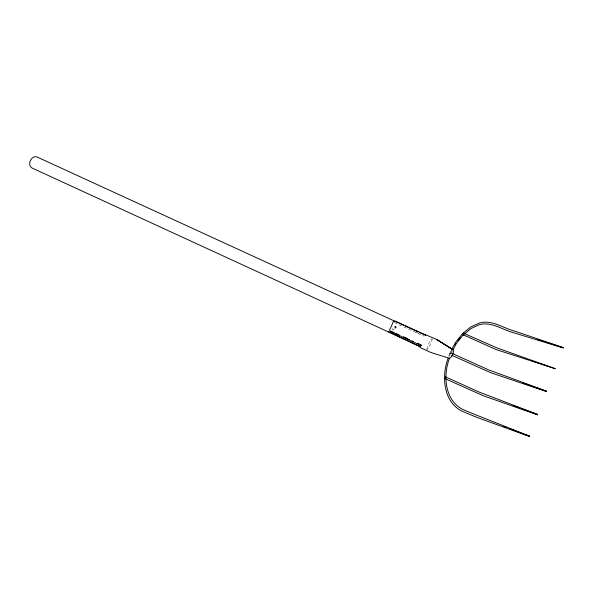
<?xml version="1.0" encoding="UTF-8"?>
<svg xmlns="http://www.w3.org/2000/svg" width="593" height="593" viewBox="0 0 593 593"><rect width="100%" height="100%" fill="white"/><g stroke="black" fill="none" stroke-linecap="round" stroke-linejoin="round"><path stroke-width="0.44" stroke-dasharray="2.96 2.22" d="M451.473 350.048L449.776 353.287L450.658 353.984L449.605 353.687L450.739 353.769M448.775 356.334L449.605 353.687M449.42 356.415L450.25 353.791L450.813 354.058M450.873 353.932L452.125 351.545M452.007 350.404L450.324 353.606L450.888 353.865M451.11 353.658L451.406 353.191M449.776 353.287L450.673 353.591M393.418 329.901C392.366 325.824 391.884 333.829 395.323 328.211M415.938 331.984L418.406 333.11M394.404 322.592L424.047 336.201M432.267 338.833A6.249 0.875 -65.3 0 1 429.725 345.689A6.249 0.875 -65.3 0 1 426.871 349.64M426.834 349.195A6.249 0.875 -65.3 0 1 428.68 343.836A6.249 0.875 -65.3 0 1 431.593 338.714"/><path stroke-width="0.89" d="M463.074 335.045L470.909 328.596L479.151 324.742C491.812 321.236 502.575 330.042 514.368 332.955L563.194 347.965L563.343 347.58L515.065 331.235C503.101 328.255 492.168 319.375 479.314 323.022L470.597 327.054L462.444 333.755M463.874 333.081L463.133 334.748L496.297 349.64L555.241 368.668L497.038 347.935L463.659 333.266M451.555 355.2L490.782 372.715L546.412 391.55L546.576 391.143L488.254 369.721L452.348 353.51M546.576 391.172L546.427 391.536M445.751 378.979L483.421 395.783L537.458 414.818L537.621 414.403L479.226 392.099L445.602 376.948M537.621 414.44L537.473 414.796M448.219 358.098C440.844 376.859 443.646 404.989 465.26 412.506C470.153 414.655 475.112 416.671 480.115 418.554L529.156 436.389L529.312 435.996M421.074 345.334L417.791 343.562M449.524 358.239C442.348 376.377 445.106 403.574 466.039 410.786C470.909 412.928 475.845 414.93 480.827 416.805L529.319 435.996L529.171 436.374M445.017 378.052L444.92 378.593L445.721 376.896M537.577 414.574L513.182 405.701M419.681 346.571L388.296 331.643M452.956 349.959L456.291 343.606L463.126 334.986M451.896 349.24L455.298 342.769L462.399 333.815M454.95 344.785L455.795 343.184M421.223 344.985L420.948 345.43A6.249 0.815 -65.3 0 1 419.837 346.401L419.822 346.142M425.359 335.304L425.789 334.993L394.856 320.939M457.937 340.478L460.079 337.78M425.263 334.6L436.915 339.559L453.074 349.737L436.641 339.515L452.2 349.151M393.93 321.332L393.174 321.725A6.234 0.563 -65.3 0 1 390.313 328.448L389.579 329.916L390.105 330.835M448.434 358.016L430.777 352.442L419.881 347.424M537.258 339.374L543.329 341.331M545.063 341.894L563.268 347.772M531.773 360.833L555.211 368.713M523.033 383.122L546.501 391.343M503.568 426.449L506.133 427.42M509.557 428.724L529.238 436.189M403.611 325.275L36.699 156.826C31.073 155.418 26.796 165.143 32.044 168.019L420.155 346.549M405.293 326.046L417.917 331.843M419.599 332.614L425.485 335.319M452.978 349.625C454.638 351.567 451.718 358.061 449.316 358.298M403.803 336.98L407.124 338.507M417.902 343.466L420.393 344.607M390.95 331.22L394.301 332.762M395.983 333.533L399.334 335.075M403.529 337.002L409.4 339.707M411.92 340.864L413.595 341.635M390.009 331.22L421.186 345.556M394.931 334.697L396.591 335.453M394.938 327.01C395.998 329.382 396.643 325.127 394.938 327.01"/></g></svg>
